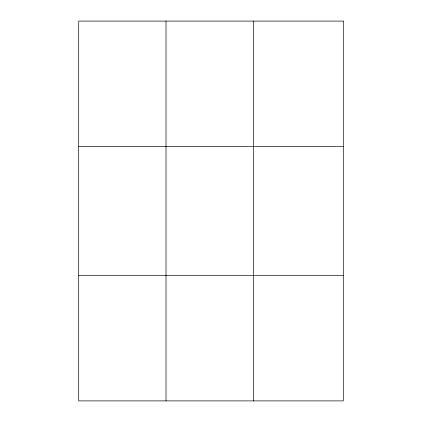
<?xml version="1.0" encoding="UTF-8"?>
<svg xmlns="http://www.w3.org/2000/svg" width="422" height="422" viewBox="0 0 422 422"><rect width="100%" height="100%" fill="white"/><g stroke="black" fill="none" stroke-linecap="round" stroke-linejoin="round"><path stroke-width="0.63" d="M166.02 400.9L166.02 21.1M253.332 400.9L253.332 21.1M78.708 146.434L343.292 146.434M78.708 275.566L343.292 275.566M343.292 21.1L343.292 400.9L78.708 400.9L78.708 21.1L343.292 21.1"/></g></svg>
